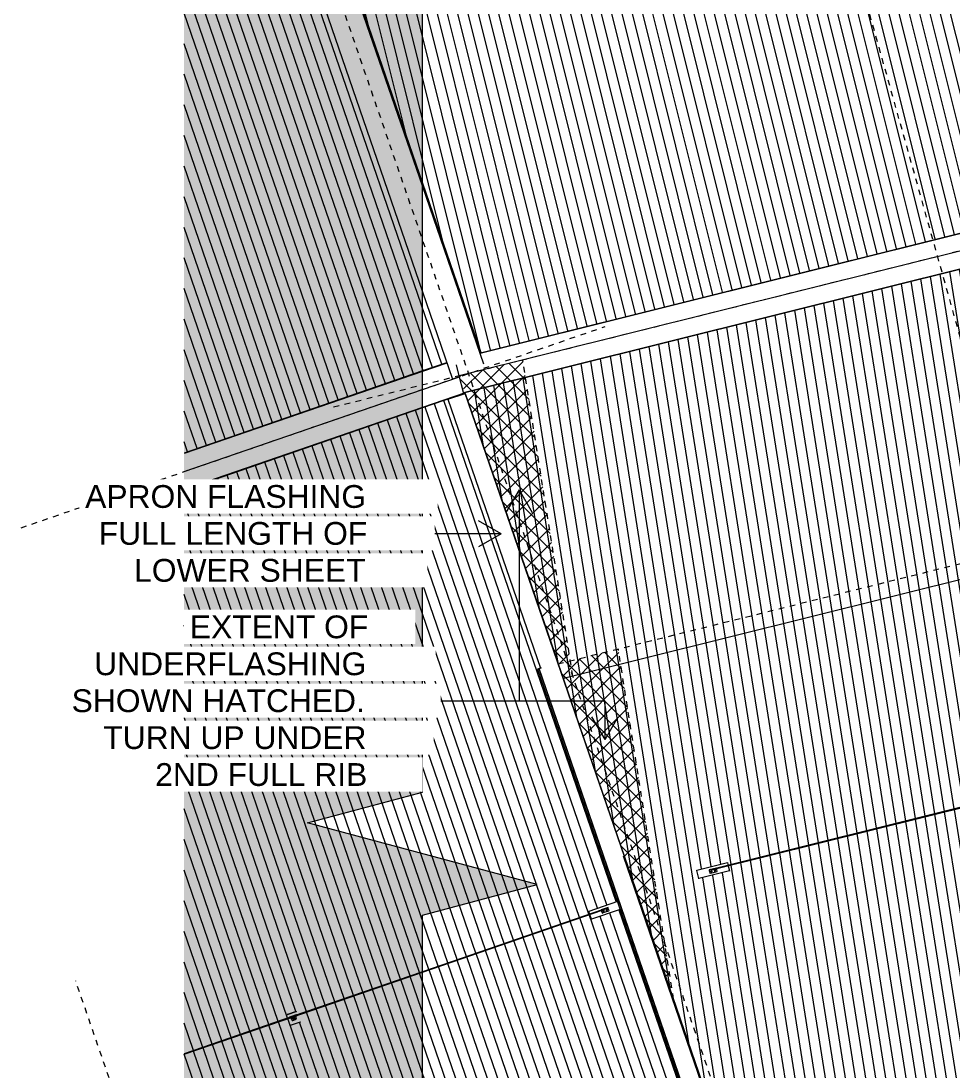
# Model space of a CAD drawing. Header units: metres. Extents: x -2358 to -2216, y 3959 to 4067.
# Drawn here: x -2355.43 to -2339.07, y 4000.37 to 4018.81 of the extents above; entities that cross this region are included whole.
import ezdxf

# ---------------------------------------------------------------- set-up
doc = ezdxf.new("R2010")
doc.units = ezdxf.units.M
for name, pattern in [('01 Dash', [0.005, 0.003, -0.002]), ('Dash 1', [0.0036, 0.0012, -0.0006, 0.0012, -0.0006]), ('Grid Line', [0.021, 0.012, -0.003, 0.003, -0.003])]:
    doc.linetypes.add(name, pattern=pattern)
for name, color, linetype, lineweight in [('A-DETL', 90, 'Continuous', 13), ('A-DETL-GENF', 92, 'Continuous', 5), ('A-GENM', 13, 'Continuous', 5), ('A-ROOF', 132, 'Continuous', 5), ('A-ROOF-PATT', 132, 'Continuous', 5), ('G-ANNO-TEXT', 231, 'Continuous', 5), ('Q-SPCQ', 91, 'Continuous', 5), ('S-GRID', 1, 'Continuous', 5)]:
    doc.layers.add(name, color=color, linetype=linetype, lineweight=lineweight)
doc.styles.add('Arial_1', font='arial.ttf', dxfattribs={"height": 0.4})
pattern_1 = [(45, (0, 0), (-0.141421356, 0.141421356), []), (135, (0, 0), (-0.141421356, -0.141421356), [])]

# ---------------------------------------------------------------- blocks, each defined once
blk = doc.blocks.new('Static Line_Sayfa_Metal Deck_Pan Mount - Up to 15 _ pitch - Max 2 Users-1845874-ROOF - Part B')
at = {"layer": 'Q-SPCQ'}
for p, q in [((-2345.219, 4003.205), (-2348.376, 4002.117)), ((-2348.376, 4002.109), (-2345.218, 4003.197)), ((-2345.45, 4003.174), (-2345.453, 4003.181)), ((-2344.946, 4003.348), (-2345.45, 4003.174)), ((-2344.899, 4003.212), (-2345.403, 4003.038)), ((-2345.114, 4003.245), (-2345.237, 4003.202)), ((-2345.237, 4003.202), (-2345.236, 4003.2)), ((-2345.234, 4003.193), (-2345.227, 4003.174)), ((-2345.219, 4003.204), (-2345.219, 4003.205)), ((-2345.219, 4003.205), (-2345.219, 4003.205)), ((-2345.219, 4003.204), (-2345.219, 4003.205)), ((-2345.211, 4003.205), (-2345.123, 4003.24)), ((-2345.121, 4003.235), (-2345.21, 4003.2)), ((-2345.206, 4003.181), (-2345.206, 4003.181)), ((-2345.182, 4003.189), (-2345.182, 4003.19)), ((-2345.156, 4003.167), (-2345.099, 4003.187)), ((-2345.15, 4003.201), (-2345.149, 4003.2)), ((-2345.125, 4003.209), (-2345.125, 4003.209)), ((-2345.112, 4003.24), (-2345.114, 4003.245)), ((-2345.114, 4003.244), (-2345.114, 4003.245)), ((-2345.112, 4003.24), (-2345.114, 4003.244)), ((-2345.112, 4003.24), (-2345.112, 4003.24)), ((-2345.111, 4003.237), (-2345.112, 4003.24)), ((-2345.104, 4003.217), (-2345.111, 4003.237)), ((-2345.096, 4003.193), (-2345.104, 4003.217)), ((-2345.435, 4003.13), (-2345.45, 4003.174)), ((-2345.403, 4003.038), (-2345.433, 4003.124)), ((-2345.402, 4003.034), (-2345.403, 4003.038)), ((-2345.227, 4003.174), (-2345.219, 4003.151)), ((-2345.219, 4003.151), (-2345.219, 4003.151)), ((-2345.213, 4003.148), (-2345.156, 4003.167)), ((-2348.376, 4002.117), (-2350.649, 4001.334)), ((-2350.646, 4001.326), (-2348.376, 4002.109)), ((-2350.753, 4001.366), (-2350.749, 4001.366)), ((-2350.747, 4001.367), (-2350.751, 4001.367)), ((-2350.748, 4001.366), (-2350.591, 4001.42)), ((-2350.593, 4001.42), (-2350.746, 4001.367)), ((-2350.59, 4001.357), (-2350.71, 4001.316)), ((-2350.706, 4001.303), (-2350.586, 4001.345)), ((-2350.612, 4001.351), (-2350.688, 4001.325)), ((-2350.612, 4001.351), (-2350.612, 4001.35)), ((-2350.612, 4001.349), (-2350.612, 4001.35)), ((-2350.608, 4001.338), (-2350.594, 4001.298)), ((-2350.589, 4001.422), (-2350.592, 4001.42)), ((-2350.59, 4001.421), (-2350.587, 4001.423)), ((-2350.583, 4001.358), (-2350.588, 4001.357)), ((-2350.584, 4001.346), (-2350.58, 4001.348)), ((-2350.583, 4001.358), (-2350.581, 4001.353)), ((-2350.583, 4001.358), (-2350.583, 4001.357)), ((-2350.581, 4001.353), (-2350.58, 4001.348)), ((-2350.648, 4001.334), (-2352.563, 4000.675)), ((-2352.563, 4000.667), (-2350.645, 4001.327)), ((-2350.712, 4001.315), (-2350.716, 4001.312)), ((-2350.715, 4001.312), (-2350.716, 4001.312)), ((-2350.714, 4001.307), (-2350.716, 4001.312)), ((-2350.712, 4001.302), (-2350.714, 4001.307)), ((-2350.712, 4001.302), (-2350.708, 4001.303)), ((-2350.688, 4001.324), (-2350.688, 4001.324)), ((-2350.688, 4001.324), (-2350.688, 4001.323)), ((-2350.684, 4001.178), (-2350.688, 4001.178)), ((-2350.67, 4001.272), (-2350.684, 4001.312)), ((-2350.526, 4001.232), (-2350.683, 4001.178)), ((-2350.67, 4001.272), (-2350.67, 4001.272)), ((-2350.656, 4001.292), (-2350.656, 4001.292)), ((-2350.651, 4001.262), (-2350.604, 4001.279)), ((-2350.648, 4001.295), (-2350.648, 4001.294)), ((-2350.646, 4001.295), (-2350.646, 4001.294)), ((-2350.627, 4001.301), (-2350.627, 4001.301)), ((-2350.625, 4001.302), (-2350.626, 4001.302)), ((-2350.618, 4001.305), (-2350.618, 4001.305)), ((-2350.522, 4001.235), (-2350.525, 4001.232))]:
    blk.add_line(p, q, dxfattribs=at)
at = {"layer": 'Q-SPCQ', "flags": 128}
for points in [[(-2345.206, 4003.181), (-2345.206, 4003.18), (-2345.206, 4003.18), (-2345.206, 4003.179), (-2345.205, 4003.179), (-2345.205, 4003.178), (-2345.205, 4003.178), (-2345.204, 4003.177), (-2345.204, 4003.177), (-2345.204, 4003.176), (-2345.204, 4003.176), (-2345.203, 4003.176), (-2345.203, 4003.175), (-2345.202, 4003.175), (-2345.202, 4003.175), (-2345.202, 4003.174), (-2345.201, 4003.174), (-2345.201, 4003.174), (-2345.2, 4003.173), (-2345.2, 4003.173), (-2345.199, 4003.173), (-2345.199, 4003.173), (-2345.198, 4003.173), (-2345.198, 4003.172), (-2345.197, 4003.172), (-2345.197, 4003.172), (-2345.196, 4003.172), (-2345.196, 4003.172), (-2345.195, 4003.172), (-2345.195, 4003.172), (-2345.194, 4003.172), (-2345.194, 4003.172), (-2345.193, 4003.172), (-2345.193, 4003.172), (-2345.192, 4003.172), (-2345.192, 4003.172), (-2345.191, 4003.172), (-2345.191, 4003.172), (-2345.19, 4003.172), (-2345.19, 4003.172), (-2345.189, 4003.173), (-2345.189, 4003.173), (-2345.188, 4003.173), (-2345.188, 4003.173), (-2345.187, 4003.174), (-2345.187, 4003.174), (-2345.187, 4003.174), (-2345.186, 4003.174), (-2345.186, 4003.175), (-2345.185, 4003.175), (-2345.185, 4003.175), (-2345.185, 4003.176), (-2345.184, 4003.176), (-2345.184, 4003.177), (-2345.184, 4003.177), (-2345.183, 4003.177), (-2345.183, 4003.178), (-2345.183, 4003.178), (-2345.182, 4003.179), (-2345.182, 4003.179), (-2345.182, 4003.18), (-2345.182, 4003.18), (-2345.182, 4003.181), (-2345.181, 4003.181), (-2345.181, 4003.182), (-2345.181, 4003.182), (-2345.181, 4003.183), (-2345.181, 4003.183), (-2345.181, 4003.184), (-2345.181, 4003.184), (-2345.181, 4003.185), (-2345.181, 4003.185), (-2345.181, 4003.186), (-2345.181, 4003.186), (-2345.181, 4003.187), (-2345.181, 4003.187), (-2345.181, 4003.188), (-2345.181, 4003.188), (-2345.181, 4003.189), (-2345.182, 4003.189)], [(-2345.149, 4003.2), (-2345.149, 4003.2), (-2345.149, 4003.199), (-2345.149, 4003.199), (-2345.149, 4003.198), (-2345.148, 4003.198), (-2345.148, 4003.197), (-2345.148, 4003.197), (-2345.147, 4003.196), (-2345.147, 4003.196), (-2345.147, 4003.196), (-2345.146, 4003.195), (-2345.146, 4003.195), (-2345.146, 4003.195), (-2345.145, 4003.194), (-2345.145, 4003.194), (-2345.144, 4003.194), (-2345.144, 4003.193), (-2345.144, 4003.193), (-2345.143, 4003.193), (-2345.143, 4003.193), (-2345.142, 4003.192), (-2345.142, 4003.192), (-2345.141, 4003.192), (-2345.141, 4003.192), (-2345.14, 4003.192), (-2345.14, 4003.192), (-2345.139, 4003.191), (-2345.139, 4003.191), (-2345.138, 4003.191), (-2345.138, 4003.191), (-2345.137, 4003.191), (-2345.137, 4003.191), (-2345.136, 4003.191), (-2345.136, 4003.191), (-2345.135, 4003.191), (-2345.135, 4003.192), (-2345.134, 4003.192), (-2345.134, 4003.192), (-2345.133, 4003.192), (-2345.133, 4003.192), (-2345.132, 4003.192), (-2345.132, 4003.193), (-2345.131, 4003.193), (-2345.131, 4003.193), (-2345.13, 4003.193), (-2345.13, 4003.194), (-2345.129, 4003.194), (-2345.129, 4003.194), (-2345.129, 4003.195), (-2345.128, 4003.195), (-2345.128, 4003.195), (-2345.127, 4003.196), (-2345.127, 4003.196), (-2345.127, 4003.196), (-2345.126, 4003.197), (-2345.126, 4003.197), (-2345.126, 4003.198), (-2345.126, 4003.198), (-2345.125, 4003.199), (-2345.125, 4003.199), (-2345.125, 4003.2), (-2345.125, 4003.2), (-2345.125, 4003.201), (-2345.125, 4003.201), (-2345.124, 4003.202), (-2345.124, 4003.202), (-2345.124, 4003.203), (-2345.124, 4003.203), (-2345.124, 4003.204), (-2345.124, 4003.204), (-2345.124, 4003.205), (-2345.124, 4003.205), (-2345.124, 4003.206), (-2345.124, 4003.206), (-2345.124, 4003.207), (-2345.124, 4003.207), (-2345.125, 4003.208), (-2345.125, 4003.208), (-2345.125, 4003.209)], [(-2350.59, 4001.357), (-2350.589, 4001.357), (-2350.589, 4001.357), (-2350.589, 4001.357), (-2350.588, 4001.357), (-2350.588, 4001.357), (-2350.588, 4001.357)], [(-2350.584, 4001.346), (-2350.584, 4001.345), (-2350.584, 4001.345), (-2350.585, 4001.345), (-2350.585, 4001.345), (-2350.585, 4001.345), (-2350.586, 4001.345)], [(-2350.712, 4001.315), (-2350.712, 4001.315), (-2350.711, 4001.315), (-2350.711, 4001.315), (-2350.71, 4001.315), (-2350.71, 4001.316), (-2350.71, 4001.316)], [(-2350.706, 4001.303), (-2350.706, 4001.303), (-2350.706, 4001.303), (-2350.707, 4001.303), (-2350.707, 4001.303), (-2350.707, 4001.303), (-2350.708, 4001.303)], [(-2350.648, 4001.294), (-2350.648, 4001.294), (-2350.647, 4001.293), (-2350.647, 4001.293), (-2350.647, 4001.292), (-2350.647, 4001.292), (-2350.646, 4001.292), (-2350.646, 4001.291), (-2350.646, 4001.291), (-2350.646, 4001.29), (-2350.645, 4001.29), (-2350.645, 4001.29), (-2350.645, 4001.289), (-2350.644, 4001.289), (-2350.644, 4001.289), (-2350.644, 4001.288), (-2350.643, 4001.288), (-2350.643, 4001.288), (-2350.642, 4001.288), (-2350.642, 4001.287), (-2350.642, 4001.287), (-2350.641, 4001.287), (-2350.641, 4001.287), (-2350.64, 4001.287), (-2350.64, 4001.287), (-2350.639, 4001.287), (-2350.639, 4001.286), (-2350.638, 4001.286), (-2350.638, 4001.286), (-2350.638, 4001.286), (-2350.637, 4001.286), (-2350.637, 4001.286), (-2350.636, 4001.286), (-2350.636, 4001.286), (-2350.635, 4001.286), (-2350.635, 4001.286), (-2350.634, 4001.286), (-2350.634, 4001.287), (-2350.633, 4001.287), (-2350.633, 4001.287), (-2350.633, 4001.287)], [(-2350.646, 4001.294), (-2350.646, 4001.294), (-2350.645, 4001.294), (-2350.645, 4001.293), (-2350.645, 4001.293), (-2350.645, 4001.293), (-2350.645, 4001.292), (-2350.644, 4001.292), (-2350.644, 4001.292), (-2350.644, 4001.291), (-2350.644, 4001.291), (-2350.643, 4001.291), (-2350.643, 4001.291), (-2350.643, 4001.29), (-2350.643, 4001.29), (-2350.642, 4001.29), (-2350.642, 4001.29), (-2350.642, 4001.289), (-2350.641, 4001.289), (-2350.641, 4001.289), (-2350.641, 4001.289), (-2350.64, 4001.289), (-2350.64, 4001.289), (-2350.64, 4001.288), (-2350.639, 4001.288), (-2350.639, 4001.288), (-2350.638, 4001.288), (-2350.638, 4001.288), (-2350.638, 4001.288), (-2350.637, 4001.288), (-2350.637, 4001.288), (-2350.636, 4001.288), (-2350.636, 4001.288), (-2350.636, 4001.288), (-2350.635, 4001.288), (-2350.635, 4001.288), (-2350.635, 4001.288), (-2350.634, 4001.288), (-2350.634, 4001.288), (-2350.633, 4001.288), (-2350.633, 4001.288)], [(-2350.633, 4001.287), (-2350.632, 4001.287), (-2350.632, 4001.287), (-2350.631, 4001.287), (-2350.631, 4001.288), (-2350.631, 4001.288), (-2350.63, 4001.288), (-2350.63, 4001.288), (-2350.629, 4001.289), (-2350.629, 4001.289), (-2350.629, 4001.289), (-2350.628, 4001.29), (-2350.628, 4001.29), (-2350.628, 4001.29), (-2350.627, 4001.291), (-2350.627, 4001.291), (-2350.627, 4001.291), (-2350.627, 4001.292), (-2350.626, 4001.292), (-2350.626, 4001.293), (-2350.626, 4001.293), (-2350.626, 4001.293), (-2350.626, 4001.294), (-2350.625, 4001.294), (-2350.625, 4001.295), (-2350.625, 4001.295), (-2350.625, 4001.296), (-2350.625, 4001.296), (-2350.625, 4001.297), (-2350.625, 4001.297), (-2350.625, 4001.297), (-2350.625, 4001.298), (-2350.625, 4001.298), (-2350.625, 4001.299), (-2350.625, 4001.299), (-2350.625, 4001.3), (-2350.625, 4001.3), (-2350.625, 4001.301), (-2350.625, 4001.301), (-2350.625, 4001.302), (-2350.625, 4001.302)], [(-2350.633, 4001.288), (-2350.633, 4001.289), (-2350.633, 4001.289), (-2350.632, 4001.289), (-2350.632, 4001.289), (-2350.632, 4001.289), (-2350.631, 4001.289), (-2350.631, 4001.29), (-2350.631, 4001.29), (-2350.63, 4001.29), (-2350.63, 4001.29), (-2350.63, 4001.291), (-2350.629, 4001.291), (-2350.629, 4001.291), (-2350.629, 4001.292), (-2350.629, 4001.292), (-2350.628, 4001.292), (-2350.628, 4001.292), (-2350.628, 4001.293), (-2350.628, 4001.293), (-2350.628, 4001.293), (-2350.628, 4001.294), (-2350.627, 4001.294), (-2350.627, 4001.295), (-2350.627, 4001.295), (-2350.627, 4001.295), (-2350.627, 4001.296), (-2350.627, 4001.296), (-2350.627, 4001.296), (-2350.627, 4001.297), (-2350.627, 4001.297), (-2350.627, 4001.298), (-2350.627, 4001.298), (-2350.627, 4001.298), (-2350.627, 4001.299), (-2350.627, 4001.299), (-2350.627, 4001.3), (-2350.627, 4001.3), (-2350.627, 4001.3), (-2350.627, 4001.301), (-2350.627, 4001.301)]]:
    blk.add_lwpolyline(points, dxfattribs=at)
at = {"layer": 'Q-SPCQ'}
for centre, major_axis, ratio, start_param, end_param in [((-2345.219, 4003.204), (0.0165, 0.0057), 0.087156, 3.394666, 5.166175), ((-2345.217, 4003.199), (0.0165, 0.0057), 0.087156, 3.394666, 5.166175), ((-2345.219, 4003.204), (0.00709, 0.00244), 0.087156, 0.000001, 3.141593), ((-2345.219, 4003.204), (0.00709, 0.00244), 0.087156, 3.141593, 4.71239), ((-2345.217, 4003.199), (0.00709, 0.00244), 0.087156, 3.665192, 4.45059), ((-2345.219, 4003.204), (0.00709, 0.00244), 0.087156, 4.974189, 6.283185), ((-2345.217, 4003.199), (0.00709, 0.00244), 0.087156, 0.523599, 1.047198), ((-2345.217, 4003.199), (0.00709, 0.00244), 0.087156, 5.235988, 5.759587), ((-2345.194, 4003.186), (0.0123, 0.0042), 0.996195, 0, 3.141586), ((-2345.194, 4003.186), (0.0123, 0.0042), 0.996195, 3.141593, 6.283178), ((-2345.137, 4003.205), (0.0123, 0.0042), 0.996195, 0, 3.141586), ((-2345.137, 4003.205), (0.0123, 0.0042), 0.996195, 3.141593, 6.283178), ((-2345.13, 4003.239), (0.0165, 0.0057), 0.087156, 5.166175, 6.283185), ((-2345.129, 4003.234), (0.0165, 0.0057), 0.087156, 5.166175, 6.283185), ((-2345.101, 4003.191), (0.00473, 0.00163), 0.996195, 4.712382, 6.283178), ((-2345.214, 4003.152), (0.00473, 0.00163), 0.996195, 3.141593, 4.712382), ((-2350.748, 4001.366), (0.000946, 0.000326), 0.087156, 3.393753, 4.71239), ((-2350.746, 4001.367), (0.000946, 0.000326), 0.087156, 4.492617, 4.71239), ((-2350.746, 4001.367), (0.000946, 0.000326), 0.087156, 3.393753, 3.833298), ((-2350.552, 4001.368), (0.0662, 0.0228), 0.087156, 2.68281, 2.912202), ((-2350.593, 4001.42), (0.000946, 0.000326), 0.087156, 4.71239, 4.932162), ((-2350.593, 4001.42), (0.000946, 0.000326), 0.087156, 5.591481, 6.031026), ((-2350.591, 4001.42), (0.000946, 0.000326), 0.087156, 4.71239, 6.031026), ((-2350.746, 4001.301), (0.0662, 0.0228), 0.087156, 0.229392, 0.458783), ((-2350.683, 4001.178), (0.000946, 0.000326), 0.087156, 3.393753, 4.71239), ((-2350.656, 4001.276), (0.0142, 0.0049), 0.996195, 3.141593, 4.712382), ((-2350.656, 4001.277), (0.0142, 0.0049), 0.996195, 3.403385, 4.14751), ((-2350.637, 4001.299), (0.0188, 0.0065), 0.996195, 1.570789, 3.141586), ((-2350.637, 4001.299), (0.0188, 0.0065), 0.996195, 1.570789, 3.141586), ((-2350.637, 4001.299), (0.0188, 0.0065), 0.996195, 3.141593, 4.712382), ((-2350.637, 4001.299), (0.0111, 0.0038), 0.996195, 1.570789, 3.141586), ((-2350.637, 4001.299), (0.0111, 0.0038), 0.996195, 3.141593, 4.712382), ((-2350.637, 4001.299), (0.0188, 0.0065), 0.996195, 0, 1.570789), ((-2350.637, 4001.299), (0.0188, 0.0065), 0.996195, 0, 1.570789), ((-2350.637, 4001.299), (0.0111, 0.0038), 0.996195, 0, 1.570789), ((-2350.637, 4001.299), (0.0111, 0.0038), 0.996195, 4.712382, 6.283178), ((-2350.637, 4001.299), (0.0188, 0.0065), 0.996195, 4.712382, 6.283178), ((-2350.608, 4001.293), (0.0142, 0.0049), 0.996195, 4.712382, 6.283178), ((-2350.608, 4001.293), (0.0142, 0.0049), 0.996195, 5.573722, 5.954159), ((-2350.526, 4001.232), (0.000946, 0.000326), 0.087156, 4.71239, 6.031026)]:
    blk.add_ellipse(centre, major_axis=major_axis, ratio=ratio, start_param=start_param, end_param=end_param, dxfattribs=at)
blk = doc.blocks.new('Static Line_Sayfa_Metal Deck_Pan Mount - Up to 15 _ pitch - Max 2 Users-1865617-ROOF - Part B')
at = {"layer": 'Q-SPCQ'}
for p, q in [((-2338.176, 4005.187), (-2343.228, 4003.929)), ((-2343.226, 4003.921), (-2338.174, 4005.179)), ((-2343.017, 4004.027), (-2343.552, 4003.893)), ((-2343.211, 4003.934), (-2343.337, 4003.903)), ((-2343.327, 4003.904), (-2343.235, 4003.925)), ((-2343.233, 4003.92), (-2343.326, 4003.9)), ((-2343.228, 4003.929), (-2343.227, 4003.927)), ((-2343.228, 4003.929), (-2343.227, 4003.927)), ((-2343.204, 4003.906), (-2343.209, 4003.926)), ((-2343.018, 4004.033), (-2343.017, 4004.027)), ((-2343.017, 4004.027), (-2343.006, 4003.984)), ((-2343.004, 4003.977), (-2342.982, 4003.887)), ((-2343.552, 4003.893), (-2343.554, 4003.9)), ((-2343.517, 4003.753), (-2343.552, 4003.893)), ((-2342.982, 4003.887), (-2343.517, 4003.753)), ((-2343.516, 4003.748), (-2343.517, 4003.753)), ((-2343.337, 4003.903), (-2343.336, 4003.898)), ((-2343.337, 4003.903), (-2343.337, 4003.903)), ((-2343.337, 4003.903), (-2343.336, 4003.898)), ((-2343.336, 4003.898), (-2343.336, 4003.898)), ((-2343.336, 4003.898), (-2343.335, 4003.895)), ((-2343.335, 4003.895), (-2343.33, 4003.874)), ((-2343.33, 4003.874), (-2343.324, 4003.85)), ((-2343.318, 4003.846), (-2343.26, 4003.861)), ((-2343.309, 4003.879), (-2343.309, 4003.879)), ((-2343.283, 4003.885), (-2343.283, 4003.886)), ((-2343.26, 4003.861), (-2343.202, 4003.875)), ((-2343.25, 4003.894), (-2343.25, 4003.893)), ((-2343.225, 4003.9), (-2343.225, 4003.9)), ((-2343.198, 4003.881), (-2343.204, 4003.906)), ((-2343.198, 4003.881), (-2343.198, 4003.882)), ((-2342.982, 4003.887), (-2342.981, 4003.882))]:
    blk.add_line(p, q, dxfattribs=at)
at = {"layer": 'Q-SPCQ', "flags": 128}
for points in [[(-2343.309, 4003.879), (-2343.308, 4003.878), (-2343.308, 4003.878), (-2343.308, 4003.877), (-2343.308, 4003.877), (-2343.308, 4003.876), (-2343.307, 4003.876), (-2343.307, 4003.875), (-2343.307, 4003.875), (-2343.307, 4003.875), (-2343.306, 4003.874), (-2343.306, 4003.874), (-2343.306, 4003.873), (-2343.305, 4003.873), (-2343.305, 4003.873), (-2343.305, 4003.872), (-2343.304, 4003.872), (-2343.304, 4003.872), (-2343.303, 4003.871), (-2343.303, 4003.871), (-2343.302, 4003.871), (-2343.302, 4003.871), (-2343.302, 4003.87), (-2343.301, 4003.87), (-2343.301, 4003.87), (-2343.3, 4003.87), (-2343.3, 4003.87), (-2343.299, 4003.869), (-2343.299, 4003.869), (-2343.298, 4003.869), (-2343.298, 4003.869), (-2343.297, 4003.869), (-2343.297, 4003.869), (-2343.296, 4003.869), (-2343.296, 4003.869), (-2343.295, 4003.869), (-2343.294, 4003.869), (-2343.294, 4003.869), (-2343.293, 4003.869), (-2343.293, 4003.869), (-2343.292, 4003.869), (-2343.292, 4003.87), (-2343.291, 4003.87), (-2343.291, 4003.87), (-2343.29, 4003.87), (-2343.29, 4003.87), (-2343.29, 4003.871), (-2343.289, 4003.871), (-2343.289, 4003.871), (-2343.288, 4003.872), (-2343.288, 4003.872), (-2343.287, 4003.872), (-2343.287, 4003.873), (-2343.287, 4003.873), (-2343.286, 4003.873), (-2343.286, 4003.874), (-2343.286, 4003.874), (-2343.285, 4003.874), (-2343.285, 4003.875), (-2343.285, 4003.875), (-2343.285, 4003.876), (-2343.284, 4003.876), (-2343.284, 4003.877), (-2343.284, 4003.877), (-2343.284, 4003.878), (-2343.284, 4003.878), (-2343.283, 4003.879), (-2343.283, 4003.879), (-2343.283, 4003.88), (-2343.283, 4003.88), (-2343.283, 4003.881), (-2343.283, 4003.881), (-2343.283, 4003.882), (-2343.283, 4003.882), (-2343.283, 4003.883), (-2343.283, 4003.883), (-2343.283, 4003.884), (-2343.283, 4003.884), (-2343.283, 4003.885), (-2343.283, 4003.885)], [(-2343.25, 4003.893), (-2343.25, 4003.893), (-2343.25, 4003.892), (-2343.25, 4003.892), (-2343.25, 4003.891), (-2343.249, 4003.891), (-2343.249, 4003.89), (-2343.249, 4003.89), (-2343.249, 4003.89), (-2343.248, 4003.889), (-2343.248, 4003.889), (-2343.248, 4003.888), (-2343.247, 4003.888), (-2343.247, 4003.888), (-2343.247, 4003.887), (-2343.246, 4003.887), (-2343.246, 4003.886), (-2343.246, 4003.886), (-2343.245, 4003.886), (-2343.245, 4003.886), (-2343.244, 4003.885), (-2343.244, 4003.885), (-2343.243, 4003.885), (-2343.243, 4003.885), (-2343.242, 4003.884), (-2343.242, 4003.884), (-2343.241, 4003.884), (-2343.241, 4003.884), (-2343.24, 4003.884), (-2343.24, 4003.884), (-2343.239, 4003.884), (-2343.239, 4003.884), (-2343.238, 4003.884), (-2343.238, 4003.884), (-2343.237, 4003.884), (-2343.237, 4003.884), (-2343.236, 4003.884), (-2343.236, 4003.884), (-2343.235, 4003.884), (-2343.235, 4003.884), (-2343.234, 4003.884), (-2343.234, 4003.884), (-2343.233, 4003.884), (-2343.233, 4003.885), (-2343.232, 4003.885), (-2343.232, 4003.885), (-2343.231, 4003.885), (-2343.231, 4003.885), (-2343.23, 4003.886), (-2343.23, 4003.886), (-2343.23, 4003.886), (-2343.229, 4003.887), (-2343.229, 4003.887), (-2343.228, 4003.887), (-2343.228, 4003.888), (-2343.228, 4003.888), (-2343.227, 4003.889), (-2343.227, 4003.889), (-2343.227, 4003.889), (-2343.227, 4003.89), (-2343.226, 4003.89), (-2343.226, 4003.891), (-2343.226, 4003.891), (-2343.226, 4003.892), (-2343.225, 4003.892), (-2343.225, 4003.893), (-2343.225, 4003.893), (-2343.225, 4003.894), (-2343.225, 4003.894), (-2343.225, 4003.895), (-2343.225, 4003.895), (-2343.225, 4003.896), (-2343.225, 4003.896), (-2343.225, 4003.897), (-2343.225, 4003.897), (-2343.225, 4003.898), (-2343.225, 4003.898), (-2343.225, 4003.899), (-2343.225, 4003.899), (-2343.225, 4003.9)]]:
    blk.add_lwpolyline(points, dxfattribs=at)
at = {"layer": 'Q-SPCQ'}
for centre, major_axis, ratio, start_param, end_param in [((-2343.227, 4003.928), (0.017, 0.0042), 0.052336, 4.258602, 6.030112), ((-2343.227, 4003.928), (0.00728, 0.00181), 0.052336, 0, 3.141592), ((-2343.227, 4003.928), (0.00728, 0.00181), 0.052336, 3.141593, 4.188789), ((-2343.226, 4003.923), (0.00728, 0.00181), 0.052336, 2.094394, 3.141592), ((-2343.226, 4003.923), (0.00728, 0.00181), 0.052336, 3.141593, 3.92699), ((-2343.226, 4003.923), (0.017, 0.0042), 0.052336, 4.258602, 6.030112), ((-2343.227, 4003.928), (0.00728, 0.00181), 0.052336, 4.450589, 4.974187), ((-2343.227, 4003.928), (0.00728, 0.00181), 0.052336, 5.235987, 5.759586), ((-2343.226, 4003.923), (0.00728, 0.00181), 0.052336, 5.497786, 5.759586), ((-2343.32, 4003.907), (0.017, 0.0042), 0.052336, 3.141593, 4.258602), ((-2343.319, 4003.902), (0.017, 0.0042), 0.052336, 3.141593, 4.258602), ((-2343.319, 4003.851), (0.00485, 0.00121), 0.99863, 3.141612, 4.712408), ((-2343.296, 4003.883), (0.0126, 0.0031), 0.99863, 0.000019, 3.141593), ((-2343.296, 4003.883), (0.0126, 0.0031), 0.99863, 3.141612, 6.283185), ((-2343.238, 4003.897), (0.0126, 0.0031), 0.99863, 0.000019, 3.141593), ((-2343.238, 4003.897), (0.0126, 0.0031), 0.99863, 3.141612, 6.283185), ((-2343.203, 4003.88), (0.00485, 0.00121), 0.99863, 4.712408, 6.283185)]:
    blk.add_ellipse(centre, major_axis=major_axis, ratio=ratio, start_param=start_param, end_param=end_param, dxfattribs=at)
blk = doc.blocks.new('Ridge Capping - Ridge Capping-1882401-ROOF - Part B')
at = {"layer": 'A-ROOF'}
for p, q in [((-2347.358, 4012.978), (-2322.861, 4019.083)), ((-2347.356, 4012.986), (-2322.863, 4019.09)), ((-2323.096, 4018.717), (-2347.729, 4012.578)), ((-2347.656, 4012.287), (-2323.049, 4018.42)), ((-2347.654, 4012.28), (-2323.057, 4018.409)), ((-2347.954, 4012.81), (-2348.376, 4012.665)), ((-2347.947, 4012.804), (-2348.376, 4012.656)), ((-2347.729, 4012.578), (-2347.778, 4012.775)), ((-2348.376, 4012.665), (-2352.563, 4011.223)), ((-2348.376, 4012.656), (-2352.563, 4011.214)), ((-2348.376, 4012.34), (-2347.725, 4012.564)), ((-2347.656, 4012.287), (-2347.729, 4012.578)), ((-2352.563, 4010.898), (-2348.376, 4012.34)), ((-2347.626, 4012.281), (-2348.376, 4012.023)), ((-2347.624, 4012.274), (-2348.376, 4012.015)), ((-2347.654, 4012.28), (-2347.656, 4012.287)), ((-2348.376, 4012.023), (-2352.563, 4010.582)), ((-2348.376, 4012.015), (-2352.563, 4010.573))]:
    blk.add_line(p, q, dxfattribs=at)
blk = doc.blocks.new('Roof Gutters1 - Roof Gutters-1884510-ROOF - Part B')
at = {"layer": 'A-ROOF'}
for p, q in [((-2352.563, 4028.124), (-2348.376, 4015.964)), ((-2352.563, 4028.063), (-2348.376, 4015.903)), ((-2352.563, 4026.216), (-2348.376, 4014.056)), ((-2348.376, 4015.964), (-2347.351, 4012.988)), ((-2348.376, 4015.903), (-2347.304, 4012.79)), ((-2348.376, 4014.056), (-2347.848, 4012.522)), ((-2347.848, 4012.522), (-2347.85, 4012.521)), ((-2347.725, 4012.564), (-2347.848, 4012.522))]:
    blk.add_line(p, q, dxfattribs=at)
blk = doc.blocks.new('Roof Gutters3 - Roof Gutters-1885272-ROOF - Part B')
at = {"layer": 'A-ROOF'}
for p, q in [((-2347.928, 4012.168), (-2347.627, 4012.271)), ((-2347.625, 4012.272), (-2347.863, 4012.19)), ((-2347.627, 4012.271), (-2347.626, 4012.267)), ((-2347.626, 4012.267), (-2347.627, 4012.271)), ((-2347.626, 4012.267), (-2347.624, 4012.268)), ((-2347.626, 4012.267), (-2345.973, 4007.467)), ((-2347.624, 4012.268), (-2347.625, 4012.272)), ((-2347.625, 4012.272), (-2347.624, 4012.268)), ((-2347.624, 4012.268), (-2345.999, 4007.55)), ((-2347.928, 4012.168), (-2346.303, 4007.449))]:
    blk.add_line(p, q, dxfattribs=at)
blk = doc.blocks.new('Gutter 01 - Gutter 01-2642328-ROOF - Part B')
at = {"layer": 'A-GENM'}
for p, q in [((-2346.352, 4007.429), (-2339.573, 3987.742)), ((-2346.29, 4007.454), (-2346.35, 4007.43)), ((-2346.348, 4007.43), (-2346.287, 4007.455)), ((-2346.325, 4007.438), (-2346.346, 4007.431)), ((-2346.346, 4007.431), (-2346.327, 4007.437)), ((-2346.327, 4007.437), (-2346.325, 4007.438)), ((-2339.556, 3987.773), (-2346.327, 4007.437)), ((-2339.555, 3987.775), (-2346.325, 4007.438)), ((-2346.006, 4007.551), (-2345.999, 4007.55)), ((-2346.002, 4007.552), (-2346.005, 4007.552)), ((-2345.998, 4007.55), (-2346.001, 4007.551)), ((-2345.999, 4007.55), (-2345.998, 4007.55)), ((-2339.332, 3988.185), (-2345.999, 4007.55)), ((-2339.33, 3988.188), (-2345.998, 4007.55)), ((-2339.345, 3988.175), (-2344.844, 4004.145))]:
    blk.add_line(p, q, dxfattribs=at)
for major_axis, start_param, end_param in [((0.00611, 0.0021), 2.274079, 4.620064), ((0.00422, 0.00145), 2.265457, 3.050326), ((0.00422, 0.00145), 3.573572, 3.835195)]:
    blk.add_ellipse((-2346.346, 4007.431), major_axis=major_axis, ratio=0.052137, start_param=start_param, end_param=end_param, dxfattribs=at)

msp = doc.modelspace()

# ---------------------------------------------------------------- hatches: boundary and pattern name
at = {"layer": 'A-DETL-GENF', "transparency": 33554585}
msp.add_hatch(color=7, dxfattribs=at).paths.add_polyline_path([(-2352.563, 3958.91), (-2348.376, 3958.91), (-2348.376, 4003.11), (-2346.358, 4003.651), (-2350.393, 4004.732), (-2348.376, 4005.272), (-2348.376, 4063.727), (-2352.563, 4063.727), (-2352.563, 3965.461)])
at = {"layer": 'A-DETL-GENF'}
h = msp.add_hatch(dxfattribs=at)
h.set_pattern_fill('FP_14', color=8, style=0, pattern_type=2)
h.set_pattern_definition(pattern_1)
h.paths.add_polyline_path([(-2345.898, 4007.263), (-2345.733, 4007.304), (-2346.612, 4012.857), (-2347.729, 4012.578), (-2346.026, 4007.634)])
h = msp.add_hatch(dxfattribs=at)
h.set_pattern_fill('FP_14', color=8, style=0, pattern_type=2)
h.set_pattern_definition(pattern_1)
h.paths.add_polyline_path([(-2343.961, 4001.635), (-2344.933, 4007.78), (-2345.986, 4007.518), (-2344.05, 4001.895)])
at = {"layer": 'A-ROOF-PATT'}
h = msp.add_hatch(dxfattribs=at)
h.set_pattern_fill('FP_7', color=256, style=0, pattern_type=2)
h.set_pattern_definition([(283.994, (-472.474, -220.244), (0.1698061846, 0.04231855), [])])
h.paths.add_polyline_path([(-2347.351, 4012.988), (-2323.226, 4019), (-2326.037, 4036.756), (-2326.019, 4036.76), (-2325.831, 4036.79), (-2325.853, 4036.934), (-2352.563, 4030.277), (-2352.563, 4028.124), (-2347.563, 4013.604)])
h.paths.add_polyline_path([(-2330.328, 4026.577), (-2330.328, 4026.579), (-2330.328, 4026.577)])
h.paths.add_polyline_path([(-2345.131, 4022.882), (-2345.133, 4022.881), (-2345.133, 4022.882)])
h.paths.add_polyline_path([(-2350.116, 4021.526), (-2350.153, 4021.677), (-2349.618, 4021.811), (-2349.608, 4021.771), (-2349.392, 4021.825), (-2349.354, 4021.835), (-2349.269, 4021.856), (-2349.049, 4021.911), (-2349.018, 4021.918), (-2348.95, 4021.936), (-2348.911, 4021.946), (-2348.846, 4021.961), (-2348.674, 4022.005), (-2348.643, 4022.012), (-2348.55, 4022.035), (-2348.505, 4022.046), (-2348.292, 4022.099), (-2347.714, 4022.245), (-2347.681, 4022.252), (-2347.568, 4022.28), (-2347.529, 4022.29), (-2347.507, 4022.296), (-2347.504, 4022.296), (-2347.421, 4022.317), (-2347.343, 4022.336), (-2347.174, 4022.379), (-2347.143, 4022.386), (-2347.034, 4022.413), (-2346.838, 4022.462), (-2346.528, 4022.54), (-2346.253, 4022.609), (-2346.232, 4022.614), (-2346.229, 4022.614), (-2346.117, 4022.643), (-2346.097, 4022.648), (-2345.115, 4022.894), (-2345.126, 4022.939), (-2345.123, 4022.94), (-2345.122, 4022.942), (-2344.96, 4022.982), (-2344.958, 4022.982), (-2344.957, 4022.982), (-2344.945, 4022.936), (-2340.268, 4024.101), (-2340.28, 4024.147), (-2340.276, 4024.147), (-2340.275, 4024.15), (-2340.114, 4024.19), (-2340.112, 4024.19), (-2340.11, 4024.19), (-2340.098, 4024.144), (-2335.421, 4025.309), (-2335.433, 4025.355), (-2335.429, 4025.355), (-2335.429, 4025.358), (-2335.267, 4025.398), (-2335.265, 4025.398), (-2335.263, 4025.398), (-2335.252, 4025.351), (-2330.575, 4026.517), (-2330.586, 4026.563), (-2330.582, 4026.563), (-2330.582, 4026.566), (-2330.42, 4026.606), (-2330.418, 4026.606), (-2330.416, 4026.606), (-2330.404, 4026.559), (-2330.288, 4026.588), (-2330.198, 4026.61), (-2327.905, 4027.181), (-2327.863, 4027.192), (-2327.795, 4027.208), (-2327.783, 4027.212), (-2327.728, 4027.225), (-2325.91, 4027.677), (-2325.919, 4027.717), (-2325.384, 4027.85), (-2325.348, 4027.698), (-2325.882, 4027.565), (-2325.909, 4027.67), (-2325.932, 4027.664), (-2330.403, 4026.552), (-2330.368, 4026.412), (-2330.373, 4026.415), (-2330.373, 4026.412), (-2330.376, 4026.411), (-2330.535, 4026.372), (-2330.535, 4026.372), (-2330.539, 4026.372), (-2330.573, 4026.509), (-2335.25, 4025.344), (-2335.215, 4025.204), (-2335.219, 4025.207), (-2335.22, 4025.204), (-2335.223, 4025.204), (-2335.381, 4025.164), (-2335.381, 4025.164), (-2335.385, 4025.164), (-2335.419, 4025.301), (-2340.096, 4024.136), (-2340.062, 4023.996), (-2340.066, 4023.999), (-2340.066, 4023.997), (-2340.069, 4023.996), (-2340.228, 4023.956), (-2340.228, 4023.956), (-2340.232, 4023.956), (-2340.266, 4024.093), (-2344.943, 4022.928), (-2344.908, 4022.789), (-2344.913, 4022.791), (-2344.913, 4022.789), (-2344.934, 4022.783), (-2345.075, 4022.749), (-2345.075, 4022.748), (-2345.079, 4022.749), (-2345.114, 4022.886), (-2345.175, 4022.87), (-2345.2, 4022.864), (-2345.216, 4022.86), (-2349.607, 4021.765), (-2349.582, 4021.659), (-2350.088, 4021.533)])
h = msp.add_hatch(dxfattribs=at)
h.set_pattern_fill('FP_4', color=256, style=0, pattern_type=2)
h.set_pattern_definition([(289, (-11.344, 32.944), (0.165465751, 0.056974427), [])])
h.paths.add_polyline_path([(-2352.023, 4021.002), (-2352.031, 4021), (-2352.024, 4021.001)])
h.paths.add_polyline_path([(-2352.563, 4011.223), (-2347.954, 4012.81), (-2352.563, 4026.194), (-2352.563, 4020.824), (-2352.469, 4020.856), (-2351.668, 4021.133), (-2351.68, 4021.17), (-2351.159, 4021.35), (-2351.109, 4021.202), (-2351.631, 4021.023), (-2351.666, 4021.125), (-2352.236, 4020.928), (-2352.563, 4020.814), (-2352.563, 4011.319)])
h.paths.add_polyline_path([(-2352.053, 4020.992), (-2352.036, 4020.998), (-2352.053, 4020.992)])
h = msp.add_hatch(dxfattribs=at)
h.set_pattern_fill('FP_10', color=256, style=0, pattern_type=2)
h.set_pattern_definition([(98.997, (-846.361, -385.729), (-0.1728406375, -0.027406489), [])])
h.paths.add_polyline_path([(-2345.898, 4007.263), (-2321.912, 4013.241), (-2322.23, 4013.19), (-2323.057, 4018.409), (-2347.628, 4012.286), (-2346.026, 4007.634)])
h = msp.add_hatch(dxfattribs=at)
h.set_pattern_fill('FP_9', color=256, style=0, pattern_type=2)
h.set_pattern_definition([(98.997, (-846.361, -385.726), (-0.1728406375, -0.027406489), [])])
h.paths.add_polyline_path([(-2339.329, 3988.185), (-2318.755, 3993.313), (-2319.074, 3993.262), (-2322.226, 4013.162), (-2345.898, 4007.263), (-2339.4, 3988.39)])
h.paths.add_polyline_path([(-2338.521, 4005.1), (-2338.521, 4005.101), (-2338.511, 4005.104)])
h.paths.add_polyline_path([(-2323.273, 4008.901), (-2323.273, 4008.902), (-2323.264, 4008.905)])
h.paths.add_polyline_path([(-2323.252, 4008.9), (-2323.26, 4008.897), (-2323.259, 4008.898)])
h.paths.add_polyline_path([(-2323.799, 4008.764), (-2323.803, 4008.762), (-2323.8, 4008.764)])
h.paths.add_polyline_path([(-2327.184, 4007.919), (-2327.189, 4007.919), (-2327.188, 4007.919)])
h.paths.add_polyline_path([(-2327.687, 4007.795), (-2327.687, 4007.793), (-2327.691, 4007.794)])
h.paths.add_polyline_path([(-2338.5, 4005.1), (-2338.507, 4005.096), (-2338.507, 4005.097)])
h.paths.add_polyline_path([(-2339.047, 4004.963), (-2339.05, 4004.961), (-2339.047, 4004.963)])
h.paths.add_polyline_path([(-2342.432, 4004.12), (-2342.437, 4004.12), (-2342.436, 4004.119)])
h.paths.add_polyline_path([(-2342.935, 4003.995), (-2342.935, 4003.994), (-2342.938, 4003.994)])
h.paths.add_polyline_path([(-2343.516, 4003.748), (-2343.552, 4003.9), (-2343.018, 4004.033), (-2343.006, 4003.984), (-2338.261, 4005.167), (-2338.275, 4005.225), (-2338.271, 4005.223), (-2338.271, 4005.225), (-2338.109, 4005.265), (-2338.109, 4005.266), (-2338.105, 4005.266), (-2338.091, 4005.208), (-2333.163, 4006.437), (-2333.178, 4006.496), (-2333.173, 4006.494), (-2333.173, 4006.496), (-2333.011, 4006.536), (-2333.011, 4006.536), (-2333.007, 4006.536), (-2332.993, 4006.479), (-2328.065, 4007.707), (-2328.08, 4007.766), (-2328.075, 4007.764), (-2328.075, 4007.766), (-2327.913, 4007.807), (-2327.913, 4007.807), (-2327.909, 4007.807), (-2327.895, 4007.749), (-2327.748, 4007.786), (-2323.151, 4008.935), (-2323.161, 4008.982), (-2322.627, 4009.116), (-2322.59, 4008.964), (-2323.125, 4008.83), (-2323.148, 4008.925), (-2327.893, 4007.742), (-2327.861, 4007.615), (-2327.865, 4007.615), (-2327.866, 4007.613), (-2328.028, 4007.573), (-2328.028, 4007.572), (-2328.031, 4007.573), (-2328.063, 4007.699), (-2332.991, 4006.471), (-2332.959, 4006.344), (-2332.963, 4006.345), (-2332.964, 4006.342), (-2333.125, 4006.302), (-2333.125, 4006.302), (-2333.129, 4006.302), (-2333.161, 4006.429), (-2338.089, 4005.201), (-2338.057, 4005.074), (-2338.061, 4005.074), (-2338.062, 4005.072), (-2338.223, 4005.032), (-2338.223, 4005.031), (-2338.227, 4005.032), (-2338.259, 4005.159), (-2338.458, 4005.109), (-2343.004, 4003.977), (-2342.982, 4003.882), (-2343.497, 4003.753)])
h = msp.add_hatch(dxfattribs=at)
h.set_pattern_fill('FP_3', color=256, style=0, pattern_type=2)
h.set_pattern_definition([(109, (-11.202, 32.533), (-0.165465751, -0.056974427), [])])
h.paths.add_polyline_path([(-2345.649, 4003.051), (-2345.651, 4003.048), (-2345.65, 4003.05)])
h.paths.add_polyline_path([(-2347.645, 4002.362), (-2347.648, 4002.36), (-2347.647, 4002.361)])
h.paths.add_polyline_path([(-2348.533, 4002.056), (-2348.536, 4002.054), (-2348.534, 4002.056)])
h.paths.add_polyline_path([(-2352.563, 3987.179), (-2340.796, 3991.296), (-2344.898, 4003.207), (-2345.402, 4003.034), (-2345.433, 4003.124), (-2346.492, 4002.759), (-2346.495, 4002.757), (-2350.563, 4001.354), (-2350.522, 4001.235), (-2350.526, 4001.234), (-2350.526, 4001.232), (-2350.684, 4001.178), (-2350.684, 4001.178), (-2350.688, 4001.178), (-2350.729, 4001.298), (-2352.563, 4000.667), (-2352.563, 3987.825)])
h.paths.add_polyline_path([(-2349.737, 4001.648), (-2349.729, 4001.65), (-2349.736, 4001.649)])
h.paths.add_polyline_path([(-2349.27, 4001.809), (-2349.26, 4001.812), (-2349.269, 4001.809)])
h.paths.add_polyline_path([(-2346.174, 4002.876), (-2346.164, 4002.879), (-2346.173, 4002.877)])
h.paths.add_polyline_path([(-2341.265, 3993.808), (-2341.265, 3993.808), (-2347.624, 4012.274), (-2352.563, 4010.573), (-2352.563, 4000.675), (-2350.732, 4001.305), (-2350.753, 4001.366), (-2350.748, 4001.364), (-2350.748, 4001.366), (-2350.746, 4001.367), (-2350.59, 4001.42), (-2350.59, 4001.421), (-2350.587, 4001.423), (-2350.565, 4001.362), (-2350.377, 4001.427), (-2350.321, 4001.447), (-2345.436, 4003.132), (-2345.453, 4003.181), (-2344.949, 4003.355), (-2346.35, 4007.43), (-2346.327, 4007.439), (-2346.303, 4007.449), (-2347.927, 4012.168), (-2347.627, 4012.271), (-2345.999, 4007.55), (-2345.998, 4007.55), (-2341.291, 3993.882)])

# ---------------------------------------------------------------- linework, layer by layer
at = {"layer": 'A-DETL', "lineweight": 15}
for p, q in [((-2348.376, 4005.272), (-2348.376, 4063.727)), ((-2350.393, 4004.732), (-2348.376, 4005.272)), ((-2346.358, 4003.651), (-2350.393, 4004.732)), ((-2348.376, 4003.11), (-2346.358, 4003.651)), ((-2348.376, 3958.91), (-2348.376, 4003.11))]:
    msp.add_line(p, q, dxfattribs=at)
at = {"layer": 'A-DETL', "linetype": 'Dash 1', "lineweight": 5}
msp.add_line((-2322.029, 4013.488), (-2346.009, 4007.512), dxfattribs=at)
at = {"layer": 'A-DETL', "linetype": '01 Dash'}
for p, q in [((-2345.733, 4007.304), (-2346.612, 4012.857)), ((-2343.961, 4001.635), (-2344.933, 4007.78))]:
    msp.add_line(p, q, dxfattribs=at)
at = {"layer": 'A-ROOF'}
for p, q in [((-2321.912, 4013.241), (-2345.898, 4007.263)), ((-2339.329, 3988.185), (-2347.628, 4012.286))]:
    msp.add_line(p, q, dxfattribs=at)
at = {"layer": 'G-ANNO-TEXT', "color": 7}
for p, q in [((-2346.678, 4010.579), (-2346.909, 4010.179)), ((-2346.678, 4010.579), (-2346.447, 4010.179)), ((-2346.678, 4010.579), (-2346.678, 4006.867)), ((-2346.992, 4009.805), (-2347.392, 4010.036)), ((-2346.992, 4009.805), (-2348.866, 4009.805)), ((-2346.992, 4009.805), (-2347.392, 4009.574)), ((-2346.678, 4006.867), (-2348.866, 4006.867)), ((-2345.165, 4006.867), (-2348.866, 4006.867)), ((-2345.165, 4006.194), (-2345.165, 4006.867)), ((-2345.165, 4006.194), (-2345.396, 4006.594)), ((-2345.165, 4006.194), (-2344.934, 4006.594))]:
    msp.add_line(p, q, dxfattribs=at)
at = {"layer": 'S-GRID', "linetype": 'Grid Line'}
for p, q in [((-2326.013, 3967.222), (-2349.848, 4052.202)), ((-2331.919, 3967.185), (-2353.225, 4029.063)), ((-2322.865, 4018.775), (-2350.028, 4012.005)), ((-2355.428, 4009.911), (-2345.166, 4013.445)), ((-2342.616, 3967.536), (-2354.467, 4001.956))]:
    msp.add_line(p, q, dxfattribs=at)

# ---------------------------------------------------------------- block references
at = {"layer": 'A-GENM'}
msp.add_blockref('Gutter 01 - Gutter 01-2642328-ROOF - Part B', (0, 0), dxfattribs=at)
at = {"layer": 'A-ROOF'}
for name in ['Roof Gutters3 - Roof Gutters-1885272-ROOF - Part B', 'Roof Gutters1 - Roof Gutters-1884510-ROOF - Part B', 'Ridge Capping - Ridge Capping-1882401-ROOF - Part B']:
    msp.add_blockref(name, (0, 0), dxfattribs=at)
at = {"layer": 'Q-SPCQ'}
for name in ['Static Line_Sayfa_Metal Deck_Pan Mount - Up to 15 _ pitch - Max 2 Users-1865617-ROOF - Part B', 'Static Line_Sayfa_Metal Deck_Pan Mount - Up to 15 _ pitch - Max 2 Users-1845874-ROOF - Part B']:
    msp.add_blockref(name, (0, 0), dxfattribs=at)

# ---------------------------------------------------------------- next in the draw order: texts
at = {"layer": 'G-ANNO-TEXT', "color": 7, "char_height": 0.4, "attachment_point": 1, "style": 'Arial_1', "bg_fill": 3, "box_fill_scale": 1.25, "bg_fill_color": 256, "bg_fill_true_color": 13158600, "bg_fill_transparency": 0}
for s, insert, width in [('APRON FLASHING ', (-2354.301, 4010.661), 6.09283), ('EXTENT OF ', (-2352.462, 4008.372), 3.86413)]:
    msp.add_mtext(s, dxfattribs=dict(at, insert=insert, width=width))

# ---------------------------------------------------------------- next in the draw order: texts
for s, insert, width in [('FULL LENGTH OF ', (-2354.063, 4010.013), 5.80422), ('UNDERFLASHING ', (-2354.142, 4007.723), 5.90042)]:
    msp.add_mtext(s, dxfattribs=dict(at, insert=insert, width=width))

# ---------------------------------------------------------------- next in the draw order: texts
for s, insert, width in [('LOWER SHEET', (-2353.441, 4009.364), 5.05063), ('SHOWN HATCHED. ', (-2354.539, 4007.075), 6.38143)]:
    msp.add_mtext(s, dxfattribs=dict(at, insert=insert, width=width))

# ---------------------------------------------------------------- next in the draw order: texts
at = {"layer": 'G-ANNO-TEXT', "color": 7, "insert": (-2353.983, 4006.427), "char_height": 0.4, "width": 5.70802, "attachment_point": 1, "style": 'Arial_1', "bg_fill": 3, "box_fill_scale": 1.25, "bg_fill_color": 256, "bg_fill_true_color": 13158600, "bg_fill_transparency": 0}
msp.add_mtext('TURN UP UNDER ', dxfattribs=at)

# ---------------------------------------------------------------- next in the draw order: texts
at = {"layer": 'G-ANNO-TEXT', "color": 7, "insert": (-2353.07, 4005.779), "char_height": 0.4, "width": 4.60169, "attachment_point": 1, "style": 'Arial_1', "bg_fill": 3, "box_fill_scale": 1.25, "bg_fill_color": 256, "bg_fill_true_color": 13158600, "bg_fill_transparency": 0}
msp.add_mtext('2ND FULL RIB', dxfattribs=at)

doc.saveas('drawing.dxf')
